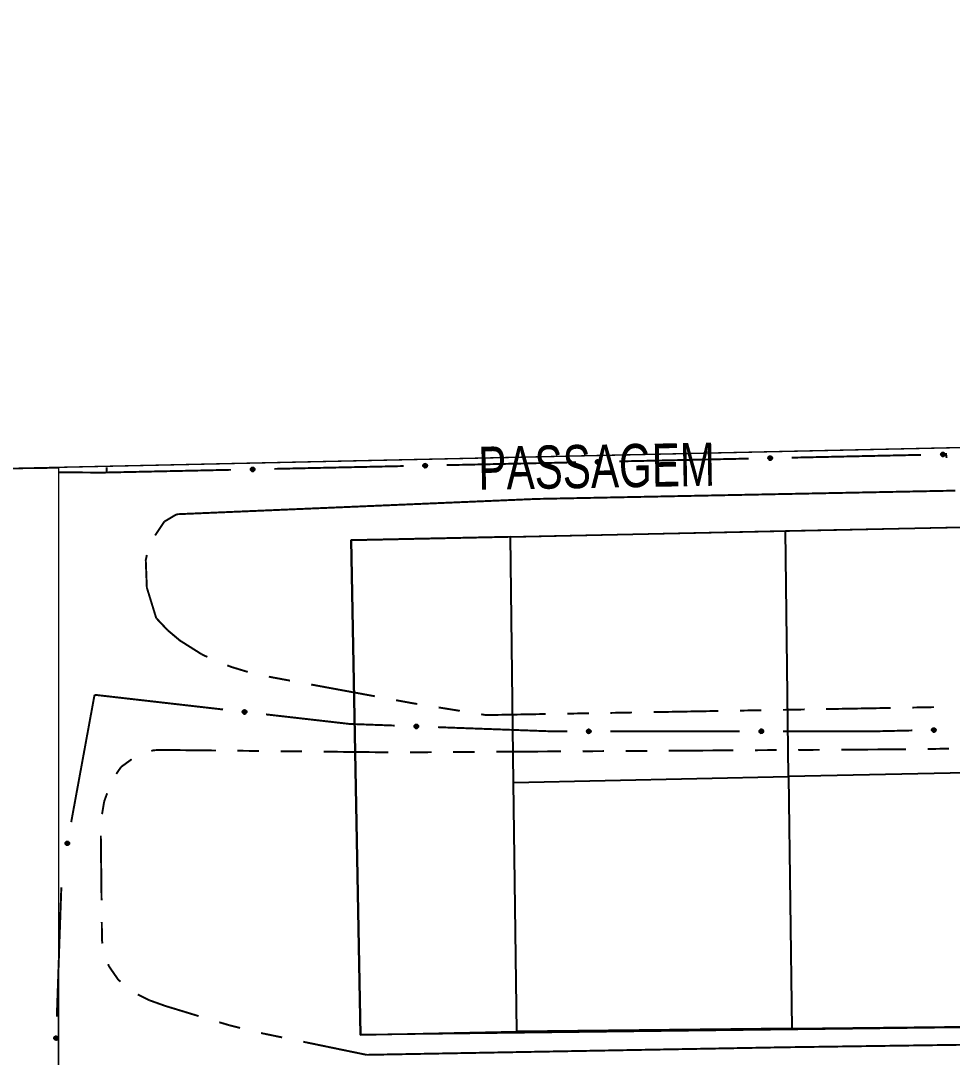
# Model space of a CAD drawing. Extents: x 204256 to 207861, y 4845615 to 4848347.
# Drawn here: x 204369.7 to 204456.1, y 4847498 to 4847594.1 of the extents above; entities that cross this region are included whole.
import ezdxf

# ---------------------------------------------------------------- set-up
doc = ezdxf.new("R2010")
doc.units = 0
doc.header["$LTSCALE"] = 1.5
doc.header["$MEASUREMENT"] = 0
doc.linetypes.add('PHANTOMX2', pattern=[5, 2.5, -0.5, 0.5, -0.5, 0.5, -0.5])
for name, color, linetype in [('CD-MALHA-LOTES', 40, 'CONTINUOUS'), ('LM-LIM-SETOR-FISCAL', 7, 'CONTINUOUS'), ('RU-QUADRAS', 210, 'CONTINUOUS'), ('SV-EIXO-RUA-N-PAV', 6, 'CONTINUOUS'), ('SV-EIXO-RUA-PAV', 20, 'CONTINUOUS'), ('SV-RUA-NAO-PAV-S-GUIA-C-GUIA', 7, 'PHANTOMX2'), ('SV-RUA-PAVIM-S-GUIA-C-GUIA', 7, 'CONTINUOUS'), ('SV-TXT-RUA-PAV-S-GUIA-C-GUIA', 7, 'CONTINUOUS')]:
    doc.layers.add(name, color=color, linetype=linetype)
doc.styles.add('ARIAL', font='ARIAL.TTF')
doc.linetypes.add('Limite', pattern='A,20,-3,[130,ltypeshp.shx,S=6.35,R=0,X=0,Y=0],-3,20', length=46)

msp = doc.modelspace()

# ---------------------------------------------------------------- linework, layer by layer
at = {"layer": 'CD-MALHA-LOTES'}
for points in [[(204440.594, 4847546.762), (204466.087, 4847547.304)], [(204415.101, 4847546.219), (204400.34, 4847545.906), (204401.18, 4847500.038), (204415.682, 4847500.341)], [(204415.101, 4847546.219), (204440.594, 4847546.762)], [(204415.389, 4847523.442), (204415.101, 4847546.219)], [(204440.883, 4847523.985), (204440.594, 4847546.762)], [(204466.378, 4847524.512), (204440.883, 4847523.985)], [(204415.389, 4847523.442), (204440.883, 4847523.985)], [(204415.682, 4847500.341), (204415.389, 4847523.442)], [(204440.883, 4847523.985), (204441.18, 4847500.631)], [(204441.18, 4847500.631), (204415.682, 4847500.341)], [(204441.18, 4847500.631), (204466.678, 4847500.921)]]:
    msp.add_lwpolyline(points, dxfattribs=at)
at = {"layer": 'LM-LIM-SETOR-FISCAL', "linetype": 'Limite', "ltscale": 0.1, "const_width": 0.13, "flags": 128}
msp.add_lwpolyline([(204255.914, 4845774.539), (204446.841, 4845973.996), (204535.1, 4846039.96), (204560.769, 4846069.41), (204570.541, 4846097.536), (204632.4, 4846153.82), (204654.942, 4846153.053), (205078.23, 4846433.21), (204983.838, 4846565.041), (204273.38, 4846554.21), (204347.03, 4846594.12), (204378.324, 4846626.203), (204398.13, 4846660.67), (204526.98, 4846971.03), (204438.64, 4847114.191), (204402.079, 4847237.979), (204373.178, 4847447.789), (204373.2, 4847552.6), (204365.793, 4847552.498), (205446.22, 4847576.17), (205460.298, 4847496.97), (205556.136, 4847515.695), (205660.88, 4847539.89), (205654.63, 4847591.47), (205807.66, 4847598.84), (205876.299, 4847605.113), (205880.92, 4847594.37), (205947.956, 4847607.217), (205959.47, 4847609.16), (205968.56, 4847603.73), (205972.79, 4847599.34), (206017.95, 4847599.66), (206211.07, 4847610.99), (206253.35, 4847609.47), (206274.486, 4847604.212), (206283.85, 4847619.28), (206186.17, 4847750.07), (206524.96, 4848001.52), (206519.68, 4848013.26), (206960.49, 4848346.74), (206966.87, 4848336.83), (206987.16, 4848307.84), (207005.709, 4848281.994), (207017.4, 4848267.11), (206974.73, 4848235.13), (206955.477, 4848219.856), (206950.264, 4848216.069), (206955.577, 4848209.273), (206959.425, 4848202.768), (206982.672, 4848172.124), (206995.352, 4848155.217), (207005.919, 4848142.536), (207020.408, 4848120.816), (207031.948, 4848105.77), (207060.867, 4848065.398), (207066.499, 4848058.007), (207069.106, 4848053.329), (207069.26, 4848049.801), (207069.37, 4848045.04), (207075.041, 4848034.326), (207087.006, 4848019.054), (207090.772, 4848014.033), (207100.061, 4848001.48), (207111.589, 4847986.146), (207126.087, 4847965.901), (207130.374, 4847960.22), (207134.224, 4847955.661), (207145.031, 4847940.156), (207159.127, 4847921.361), (207169.471, 4847906.919), (207186.34, 4847883.83), (207193.03, 4847885.67), (207202.51, 4847892.47), (207242.67, 4847921.29), (207248.23, 4847915.4), (207260.72, 4847896.982), (207285.869, 4847860.831), (207310.76, 4847826.26), (207315.6, 4847819.35), (207328.91, 4847799.72), (207333.8, 4847793.43), (207340.01, 4847785.42), (207350.49, 4847771.92), (207365.1, 4847750.55), (207367.63, 4847745.51), (207368.81, 4847743.14), (207390.62, 4847713.26), (207400.057, 4847698.958), (207410.238, 4847685.383), (207427.79, 4847661.69), (207431.06, 4847656.73), (207440.44, 4847642.51), (207457.67, 4847619.01), (207463.75, 4847610.71), (207498.88, 4847562.81), (207506.17, 4847553.18), (207511.91, 4847545.61), (207531.847, 4847519.467), (207540.143, 4847507.778), (207556.357, 4847486.661), (207571.87, 4847465.34), (207564.832, 4847458.426), (207551.89, 4847445.71), (207534.74, 4847428.33), (207518.94, 4847409.14), (207499.113, 4847384.808), (207498.17, 4847383.65), (207496.47, 4847381.56), (207486.146, 4847368.882), (207482.26, 4847364.11), (207477.47, 4847358.01), (207465.6, 4847339.64), (207465.56, 4847339.567), (207453.37, 4847317.61), (207438.93, 4847286.56), (207430.8, 4847269.09), (207410.93, 4847225.64), (207406.21, 4847217.15), (207396.71, 4847200.13), (207391.02, 4847192.25), (207379.11, 4847175.75), (207360.52, 4847152.72), (207355.52, 4847146.52), (207336.47, 4847121.03), (207323.47, 4847103.64), (207318.061, 4847094.885), (207310.15, 4847082.08), (207305.19, 4847073.377), (207304.65, 4847072.43), (207303.791, 4847070.783), (207287.7, 4847039.93), (207271.61, 4847010.96), (207261.28, 4846991.91), (207237.73, 4846950.07), (207236, 4846947.01), (207246.02, 4846928.73), (207251.02, 4846918.92), (207261.83, 4846899.5), (207265.63, 4846893.3), (207284.85, 4846863.07), (207289.66, 4846855.66), (207307.47, 4846827.84), (207314.88, 4846816.63), (207320.062, 4846808.153), (207332.534, 4846791.249), (207339.109, 4846782.582), (207345.121, 4846773.865), (207348.759, 4846768.805), (207357.757, 4846756.361), (207363.082, 4846749.039), (207366.946, 4846743.726), (207375.37, 4846734.537), (207383.219, 4846728.41), (207384.701, 4846727.73), (207392.172, 4846724.301), (207394.897, 4846723.05), (207402.487, 4846720.73), (207417.514, 4846716.137), (207437.032, 4846709.558), (207455.892, 4846703.637), (207460.623, 4846701.799), (207464.398, 4846700.288), (207467.386, 4846699.093), (207481.112, 4846693.549), (207488.13, 4846690.917), (207492.954, 4846689.163), (207510.17, 4846679.843), (207529.468, 4846668.22), (207543.723, 4846659.447), (207561.487, 4846646.947), (207570.842, 4846639.976), (207577.045, 4846635.292), (207586.86, 4846628.1), (207606.115, 4846612.626), (207623.659, 4846599.687), (207639.449, 4846588.941), (207662.077, 4846572.67), (207671.272, 4846565.582), (207685.283, 4846561.614), (207697.236, 4846558.129), (207709.778, 4846554.652), (207731.228, 4846549.138), (207735.597, 4846547.907), (207745.02, 4846545.254), (207762.807, 4846541.243), (207775.649, 4846538.387), (207787.754, 4846535.539), (207783.774, 4846513.635), (207781.495, 4846502.368), (207779.565, 4846492.814), (207778.497, 4846479.996), (207783.125, 4846476.08), (207788.364, 4846474.339), (207788.711, 4846474.223), (207798.969, 4846471.451), (207842.08, 4846460.361), (207844.367, 4846459.928), (207847.209, 4846459.391), (207851.954, 4846457.871), (207854.603, 4846457.023), (207858.962, 4846455.964), (207860.742, 4846451.335), (207859.674, 4846437.094), (207856.826, 4846420.004), (207854.333, 4846403.626), (207846.528, 4846396.151), (207836.812, 4846356.395), (207833.208, 4846341.979), (207827.159, 4846317.882), (207806.604, 4846238.033), (207795.302, 4846194.291), (207792.57, 4846183.362), (207787.765, 4846165.385), (207754.012, 4846025.298), (207739.356, 4845960.997), (207739.206, 4845960.338), (207737.773, 4845953.312), (207733.276, 4845938.201), (207726.952, 4845910.135), (207722.999, 4845891.359), (207741.209, 4845886.652), (207760.552, 4845879.789), (207773.243, 4845875.332), (207781.185, 4845873.094), (207785.898, 4845871.767), (207797.77, 4845868.355), (207799.238, 4845867.933), (207814.837, 4845863.981), (207831.476, 4845857.742), (207850.715, 4845850.878), (207842.012, 4845830.094), (207833.575, 4845800.72), (207825.137, 4845777.907), (207814.825, 4845746.814), (207813.303, 4845742.297), (207812.545, 4845740.047), (207809.337, 4845729.53), (207804.2, 4845714.627), (207791.7, 4845677.752), (207783.496, 4845679.571), (207766.813, 4845685.021), (207754.425, 4845688.82), (207739.642, 4845691.298), (207722.134, 4845693.941), (207717.097, 4845694.684), (207690.082, 4845700.619), (207680.082, 4845702.891), (207670.029, 4845704.977), (207667.809, 4845700.164), (207660.99, 4845676.982), (207660.536, 4845673.8), (207657.386, 4845659.571), (207656.588, 4845656.528), (207655.946, 4845653.984), (207650.558, 4845639.594), (207647.273, 4845633.023), (207644.168, 4845622.846), (207641.37, 4845615.1), (207618.095, 4845615.397), (207601.335, 4845615.862), (207592.93, 4845615.82), (207543.69, 4845617.43), (207493.78, 4845618.83), (207471.283, 4845620.609), (207442.665, 4845621.382), (207409.051, 4845621.449), (207395.8, 4845621.64), (207345.61, 4845622.76), (207297.342, 4845623.66), (207294.87, 4845656.575), (207289.29, 4845728.514), (207262.542, 4845726.703), (207256.043, 4845726.924), (207223.169, 4845727.38), (207195.162, 4845729.665), (207135.606, 4845730.439), (207094.039, 4845731.926), (207071.522, 4845732.827), (207036.846, 4845734.178), (207004.872, 4845734.178), (206995.29, 4845734.453), (206955.409, 4845735.224), (205304.217, 4845806.54), (205065.886, 4845798.293), (204762.237, 4845774.021), (204255.914, 4845774.539)], close=True, dxfattribs=at)
at = {"layer": 'RU-QUADRAS', "color": 6, "linetype": 'Continuous'}
msp.add_lwpolyline([(204400.34, 4847545.91), (204542.57, 4847548.93), (204543.17, 4847501.79), (204401.18, 4847500.04)], close=True, dxfattribs=at)
at = {"layer": 'SV-EIXO-RUA-N-PAV', "const_width": 0.18}
for points in [[(204455.48, 4847553.99), (204455.54, 4847553.52)], [(204373.23, 4847552.2), (204376.23, 4847552.177)], [(204376.23, 4847552.177), (204377.2, 4847552.17)], [(204376.53, 4847531.57), (204374.364, 4847519.767)], [(204376.53, 4847531.57), (204388.452, 4847530.208)], [(204392.427, 4847529.754), (204399.381, 4847528.959)], [(204399.381, 4847528.959), (204400.16, 4847528.87)], [(204400.16, 4847528.87), (204404.373, 4847528.716)], [(204408.371, 4847528.569), (204418.364, 4847528.203)], [(204418.364, 4847528.203), (204418.73, 4847528.19)], [(204418.73, 4847528.19), (204420.364, 4847528.19)], [(204424.364, 4847528.19), (204436.364, 4847528.191)], [(204440.364, 4847528.192), (204448.364, 4847528.192)], [(204448.364, 4847528.192), (204449.12, 4847528.19)], [(204449.12, 4847528.19), (204452.363, 4847528.265)], [(204373.45, 4847513.73), (204373.031, 4847501.737)]]:
    msp.add_lwpolyline(points, dxfattribs=at)
at = {"layer": 'SV-EIXO-RUA-N-PAV'}
for points in [[(204390.309, 4847530.106), (204390.347, 4847530.137), (204390.386, 4847530.156), (204390.423, 4847530.163), (204390.457, 4847530.16), (204390.492, 4847530.153), (204390.525, 4847530.138), (204390.558, 4847530.114), (204390.59, 4847530.076), (204390.606, 4847530.035), (204390.615, 4847529.999), (204390.614, 4847529.963), (204390.607, 4847529.93), (204390.59, 4847529.896), (204390.565, 4847529.862), (204390.526, 4847529.832), (204390.488, 4847529.813), (204390.452, 4847529.808), (204390.416, 4847529.809), (204390.381, 4847529.817), (204390.349, 4847529.831), (204390.315, 4847529.856), (204390.285, 4847529.895), (204390.266, 4847529.933), (204390.261, 4847529.969), (204390.263, 4847530.004), (204390.269, 4847530.039), (204390.282, 4847530.073), (204390.309, 4847530.106)], [(204406.233, 4847528.758), (204406.268, 4847528.792), (204406.305, 4847528.813), (204406.342, 4847528.823), (204406.376, 4847528.822), (204406.411, 4847528.818), (204406.445, 4847528.806), (204406.48, 4847528.785), (204406.515, 4847528.749), (204406.534, 4847528.71), (204406.545, 4847528.675), (204406.547, 4847528.639), (204406.543, 4847528.605), (204406.529, 4847528.57), (204406.507, 4847528.534), (204406.47, 4847528.501), (204406.434, 4847528.479), (204406.398, 4847528.471), (204406.362, 4847528.47), (204406.327, 4847528.475), (204406.293, 4847528.486), (204406.257, 4847528.509), (204406.225, 4847528.545), (204406.203, 4847528.582), (204406.195, 4847528.617), (204406.194, 4847528.652), (204406.198, 4847528.687), (204406.208, 4847528.723), (204406.233, 4847528.758)], [(204422.22, 4847528.3), (204422.254, 4847528.335), (204422.291, 4847528.359), (204422.327, 4847528.369), (204422.361, 4847528.37), (204422.396, 4847528.367), (204422.431, 4847528.357), (204422.467, 4847528.336), (204422.502, 4847528.302), (204422.523, 4847528.263), (204422.536, 4847528.229), (204422.539, 4847528.193), (204422.536, 4847528.159), (204422.523, 4847528.123), (204422.502, 4847528.087), (204422.467, 4847528.052), (204422.431, 4847528.03), (204422.396, 4847528.02), (204422.36, 4847528.017), (204422.325, 4847528.021), (204422.29, 4847528.031), (204422.254, 4847528.053), (204422.22, 4847528.088), (204422.197, 4847528.123), (204422.187, 4847528.158), (204422.185, 4847528.194), (204422.188, 4847528.229), (204422.197, 4847528.264), (204422.22, 4847528.3)], [(204438.22, 4847528.302), (204438.254, 4847528.337), (204438.291, 4847528.36), (204438.327, 4847528.37), (204438.361, 4847528.372), (204438.396, 4847528.369), (204438.431, 4847528.358), (204438.467, 4847528.338), (204438.502, 4847528.304), (204438.523, 4847528.265), (204438.536, 4847528.23), (204438.539, 4847528.194), (204438.536, 4847528.16), (204438.523, 4847528.124), (204438.502, 4847528.088), (204438.467, 4847528.053), (204438.431, 4847528.031), (204438.396, 4847528.022), (204438.36, 4847528.019), (204438.325, 4847528.022), (204438.29, 4847528.033), (204438.254, 4847528.054), (204438.22, 4847528.089), (204438.197, 4847528.125), (204438.187, 4847528.159), (204438.185, 4847528.195), (204438.188, 4847528.23), (204438.197, 4847528.266), (204438.22, 4847528.302)], [(204454.216, 4847528.418), (204454.249, 4847528.454), (204454.285, 4847528.478), (204454.321, 4847528.489), (204454.355, 4847528.491), (204454.391, 4847528.489), (204454.426, 4847528.479), (204454.462, 4847528.46), (204454.498, 4847528.426), (204454.52, 4847528.388), (204454.533, 4847528.354), (204454.537, 4847528.318), (204454.535, 4847528.284), (204454.523, 4847528.248), (204454.503, 4847528.211), (204454.469, 4847528.176), (204454.434, 4847528.152), (204454.399, 4847528.142), (204454.363, 4847528.138), (204454.327, 4847528.141), (204454.293, 4847528.151), (204454.256, 4847528.171), (204454.221, 4847528.205), (204454.197, 4847528.24), (204454.187, 4847528.275), (204454.184, 4847528.31), (204454.186, 4847528.346), (204454.194, 4847528.381), (204454.216, 4847528.418)], [(204374.138, 4847517.921), (204374.166, 4847517.881), (204374.182, 4847517.841), (204374.186, 4847517.804), (204374.181, 4847517.77), (204374.172, 4847517.736), (204374.155, 4847517.704), (204374.128, 4847517.672), (204374.089, 4847517.643), (204374.047, 4847517.63), (204374.01, 4847517.624), (204373.975, 4847517.627), (204373.942, 4847517.637), (204373.909, 4847517.655), (204373.877, 4847517.682), (204373.849, 4847517.723), (204373.833, 4847517.763), (204373.83, 4847517.799), (204373.834, 4847517.834), (204373.844, 4847517.869), (204373.861, 4847517.901), (204373.888, 4847517.933), (204373.929, 4847517.96), (204373.968, 4847517.976), (204374.004, 4847517.979), (204374.039, 4847517.975), (204374.073, 4847517.966), (204374.106, 4847517.95), (204374.138, 4847517.921)], [(204373.076, 4847499.878), (204373.11, 4847499.843), (204373.132, 4847499.806), (204373.141, 4847499.769), (204373.141, 4847499.735), (204373.137, 4847499.7), (204373.125, 4847499.666), (204373.103, 4847499.631), (204373.068, 4847499.596), (204373.028, 4847499.576), (204372.993, 4847499.565), (204372.958, 4847499.563), (204372.924, 4847499.568), (204372.888, 4847499.582), (204372.853, 4847499.604), (204372.819, 4847499.64), (204372.798, 4847499.677), (204372.79, 4847499.712), (204372.788, 4847499.748), (204372.793, 4847499.784), (204372.805, 4847499.817), (204372.827, 4847499.853), (204372.863, 4847499.886), (204372.9, 4847499.907), (204372.935, 4847499.916), (204372.97, 4847499.917), (204373.006, 4847499.913), (204373.041, 4847499.903), (204373.076, 4847499.878)]]:
    msp.add_lwpolyline(points, close=True, dxfattribs=at)
for points in [[(204390.261, 4847529.969), (204390.614, 4847529.963)], [(204390.263, 4847530.004), (204390.615, 4847529.999)], [(204390.264, 4847529.986), (204390.612, 4847529.979)], [(204390.266, 4847529.933), (204390.607, 4847529.93)], [(204390.267, 4847529.95), (204390.607, 4847529.947)], [(204390.269, 4847530.039), (204390.606, 4847530.035)], [(204390.27, 4847530.022), (204390.606, 4847530.02)], [(204390.278, 4847529.913), (204390.594, 4847529.912)], [(204390.28, 4847530.055), (204390.594, 4847530.057)], [(204390.282, 4847530.073), (204390.59, 4847530.076)], [(204390.285, 4847529.895), (204390.59, 4847529.896)], [(204390.296, 4847530.088), (204390.57, 4847530.094)], [(204390.304, 4847529.877), (204390.575, 4847529.879)], [(204390.309, 4847530.106), (204390.558, 4847530.114)], [(204390.315, 4847529.856), (204390.565, 4847529.862)], [(204390.331, 4847530.122), (204390.534, 4847530.127)], [(204390.337, 4847529.846), (204390.538, 4847529.847)], [(204390.347, 4847530.137), (204390.525, 4847530.138)], [(204390.349, 4847529.831), (204390.526, 4847529.832)], [(204390.369, 4847530.148), (204390.499, 4847530.146)], [(204390.369, 4847529.824), (204390.501, 4847529.823)], [(204390.381, 4847529.817), (204390.488, 4847529.813)], [(204390.386, 4847530.156), (204390.492, 4847530.153)], [(204406.253, 4847528.775), (204406.455, 4847528.795)], [(204406.268, 4847528.792), (204406.445, 4847528.806)], [(204406.289, 4847528.804), (204406.419, 4847528.812)], [(204406.305, 4847528.813), (204406.411, 4847528.818)], [(204406.194, 4847528.652), (204406.545, 4847528.675)], [(204406.195, 4847528.617), (204406.547, 4847528.639)], [(204406.197, 4847528.634), (204406.544, 4847528.654)], [(204406.198, 4847528.687), (204406.534, 4847528.71)], [(204406.2, 4847528.671), (204406.535, 4847528.694)], [(204406.202, 4847528.598), (204406.542, 4847528.621)], [(204406.203, 4847528.582), (204406.543, 4847528.605)], [(204406.208, 4847528.723), (204406.515, 4847528.749)], [(204406.208, 4847528.705), (204406.52, 4847528.73)], [(204406.216, 4847528.562), (204406.531, 4847528.586)], [(204406.221, 4847528.738), (204406.494, 4847528.765)], [(204406.225, 4847528.545), (204406.529, 4847528.57)], [(204406.233, 4847528.758), (204406.48, 4847528.785)], [(204406.245, 4847528.529), (204406.515, 4847528.551)], [(204406.257, 4847528.509), (204406.507, 4847528.534)], [(204406.281, 4847528.5), (204406.481, 4847528.517)], [(204406.293, 4847528.486), (204406.47, 4847528.501)], [(204406.314, 4847528.481), (204406.446, 4847528.49)], [(204406.327, 4847528.475), (204406.434, 4847528.479)], [(204422.185, 4847528.194), (204422.536, 4847528.229)], [(204422.187, 4847528.158), (204422.539, 4847528.193)], [(204422.188, 4847528.229), (204422.523, 4847528.263)], [(204422.189, 4847528.175), (204422.536, 4847528.208)], [(204422.19, 4847528.212), (204422.525, 4847528.248)], [(204422.196, 4847528.14), (204422.534, 4847528.175)], [(204422.197, 4847528.264), (204422.502, 4847528.302)], [(204422.197, 4847528.246), (204422.508, 4847528.283)], [(204422.197, 4847528.123), (204422.536, 4847528.159)], [(204422.209, 4847528.281), (204422.481, 4847528.317)], [(204422.211, 4847528.104), (204422.525, 4847528.14)], [(204422.22, 4847528.3), (204422.467, 4847528.336)], [(204422.22, 4847528.088), (204422.523, 4847528.123)], [(204422.239, 4847528.319), (204422.441, 4847528.346)], [(204422.241, 4847528.072), (204422.51, 4847528.105)], [(204422.254, 4847528.335), (204422.431, 4847528.357)], [(204422.254, 4847528.053), (204422.502, 4847528.087)], [(204422.275, 4847528.349), (204422.405, 4847528.361)], [(204422.278, 4847528.044), (204422.477, 4847528.069)], [(204422.29, 4847528.031), (204422.467, 4847528.052)], [(204422.291, 4847528.359), (204422.396, 4847528.367)], [(204422.312, 4847528.027), (204422.443, 4847528.04)], [(204422.325, 4847528.021), (204422.431, 4847528.03)], [(204438.185, 4847528.195), (204438.536, 4847528.23)], [(204438.187, 4847528.159), (204438.539, 4847528.194)], [(204438.188, 4847528.23), (204438.523, 4847528.265)], [(204438.189, 4847528.177), (204438.536, 4847528.21)], [(204438.19, 4847528.214), (204438.525, 4847528.249)], [(204438.196, 4847528.141), (204438.534, 4847528.177)], [(204438.197, 4847528.266), (204438.502, 4847528.304)], [(204438.197, 4847528.248), (204438.508, 4847528.285)], [(204438.197, 4847528.125), (204438.536, 4847528.16)], [(204438.209, 4847528.282), (204438.481, 4847528.319)], [(204438.211, 4847528.106), (204438.525, 4847528.141)], [(204438.22, 4847528.302), (204438.467, 4847528.338)], [(204438.22, 4847528.089), (204438.523, 4847528.124)], [(204438.239, 4847528.32), (204438.441, 4847528.347)], [(204438.241, 4847528.073), (204438.51, 4847528.106)], [(204438.254, 4847528.337), (204438.431, 4847528.358)], [(204438.254, 4847528.054), (204438.502, 4847528.088)], [(204438.275, 4847528.35), (204438.405, 4847528.362)], [(204438.278, 4847528.046), (204438.477, 4847528.07)], [(204438.29, 4847528.033), (204438.467, 4847528.053)], [(204438.291, 4847528.36), (204438.396, 4847528.369)], [(204438.312, 4847528.028), (204438.443, 4847528.042)], [(204438.325, 4847528.022), (204438.431, 4847528.031)], [(204454.184, 4847528.31), (204454.533, 4847528.354)], [(204454.186, 4847528.346), (204454.52, 4847528.388)], [(204454.187, 4847528.275), (204454.537, 4847528.318)], [(204454.188, 4847528.329), (204454.522, 4847528.373)], [(204454.188, 4847528.292), (204454.534, 4847528.333)], [(204454.194, 4847528.381), (204454.498, 4847528.426)], [(204454.195, 4847528.364), (204454.505, 4847528.408)], [(204454.196, 4847528.257), (204454.533, 4847528.3)], [(204454.197, 4847528.24), (204454.535, 4847528.284)], [(204454.206, 4847528.398), (204454.477, 4847528.441)], [(204454.211, 4847528.222), (204454.524, 4847528.265)], [(204454.216, 4847528.418), (204454.462, 4847528.46)], [(204454.221, 4847528.205), (204454.523, 4847528.248)], [(204454.235, 4847528.437), (204454.436, 4847528.469)], [(204454.242, 4847528.19), (204454.51, 4847528.229)], [(204454.249, 4847528.454), (204454.426, 4847528.479)], [(204454.256, 4847528.171), (204454.503, 4847528.211)], [(204454.27, 4847528.468), (204454.399, 4847528.483)], [(204454.28, 4847528.164), (204454.478, 4847528.193)], [(204454.285, 4847528.478), (204454.391, 4847528.489)], [(204454.293, 4847528.151), (204454.469, 4847528.176)], [(204454.314, 4847528.147), (204454.445, 4847528.163)], [(204454.327, 4847528.141), (204454.434, 4847528.152)], [(204373.844, 4847517.869), (204373.833, 4847517.763)], [(204373.852, 4847517.881), (204373.842, 4847517.749)], [(204373.861, 4847517.901), (204373.849, 4847517.723)], [(204373.876, 4847517.911), (204373.864, 4847517.711)], [(204373.888, 4847517.933), (204373.877, 4847517.682)], [(204373.909, 4847517.942), (204373.893, 4847517.672)], [(204373.929, 4847517.96), (204373.909, 4847517.655)], [(204373.947, 4847517.966), (204373.925, 4847517.651)], [(204373.968, 4847517.976), (204373.942, 4847517.637)], [(204373.984, 4847517.974), (204373.958, 4847517.635)], [(204374.004, 4847517.979), (204373.975, 4847517.627)], [(204374.02, 4847517.974), (204373.99, 4847517.628)], [(204374.039, 4847517.975), (204374.01, 4847517.624)], [(204374.056, 4847517.966), (204374.031, 4847517.631)], [(204374.073, 4847517.966), (204374.047, 4847517.63)], [(204374.089, 4847517.954), (204374.069, 4847517.641)], [(204374.106, 4847517.95), (204374.089, 4847517.643)], [(204374.12, 4847517.935), (204374.107, 4847517.662)], [(204374.138, 4847517.921), (204374.128, 4847517.672)], [(204374.152, 4847517.899), (204374.143, 4847517.695)], [(204374.166, 4847517.881), (204374.155, 4847517.704)], [(204374.175, 4847517.859), (204374.164, 4847517.729)], [(204374.182, 4847517.841), (204374.172, 4847517.736)], [(204372.793, 4847499.784), (204372.798, 4847499.677)], [(204372.799, 4847499.796), (204372.808, 4847499.665)], [(204372.805, 4847499.817), (204372.819, 4847499.64)], [(204372.818, 4847499.83), (204372.836, 4847499.63)], [(204372.827, 4847499.853), (204372.853, 4847499.604)], [(204372.847, 4847499.866), (204372.87, 4847499.596)], [(204372.863, 4847499.886), (204372.888, 4847499.582)], [(204372.881, 4847499.894), (204372.905, 4847499.58)], [(204372.9, 4847499.907), (204372.924, 4847499.568)], [(204372.917, 4847499.908), (204372.94, 4847499.569)], [(204372.935, 4847499.916), (204372.958, 4847499.563)], [(204372.952, 4847499.914), (204372.973, 4847499.566)], [(204372.97, 4847499.917), (204372.993, 4847499.565)], [(204372.989, 4847499.911), (204373.013, 4847499.576)], [(204373.006, 4847499.913), (204373.028, 4847499.576)], [(204373.023, 4847499.903), (204373.049, 4847499.591)], [(204373.041, 4847499.903), (204373.068, 4847499.596)], [(204373.057, 4847499.89), (204373.084, 4847499.617)], [(204373.076, 4847499.878), (204373.103, 4847499.631)], [(204373.094, 4847499.858), (204373.114, 4847499.656)], [(204373.11, 4847499.843), (204373.125, 4847499.666)], [(204373.122, 4847499.822), (204373.13, 4847499.692)], [(204373.132, 4847499.806), (204373.137, 4847499.7)]]:
    msp.add_lwpolyline(points, dxfattribs=at)
at = {"layer": 'SV-EIXO-RUA-PAV', "const_width": 0.18}
for points in [[(204441.185, 4847553.556), (204453.182, 4847553.816)], [(204393.196, 4847552.517), (204405.193, 4847552.777)], [(204409.192, 4847552.863), (204421.19, 4847553.123)], [(204425.189, 4847553.21), (204437.186, 4847553.47)], [(204377.2, 4847552.17), (204389.197, 4847552.43)], [(204377.65, 4847552.65), (204377.65, 4847552.18)]]:
    msp.add_lwpolyline(points, dxfattribs=at)
at = {"layer": 'SV-EIXO-RUA-PAV'}
for points in [[(204455.055, 4847553.969), (204455.089, 4847554.004), (204455.125, 4847554.028), (204455.161, 4847554.038), (204455.195, 4847554.04), (204455.23, 4847554.037), (204455.265, 4847554.027), (204455.301, 4847554.007), (204455.337, 4847553.973), (204455.359, 4847553.935), (204455.372, 4847553.9), (204455.375, 4847553.865), (204455.372, 4847553.83), (204455.36, 4847553.795), (204455.339, 4847553.758), (204455.305, 4847553.723), (204455.269, 4847553.7), (204455.234, 4847553.69), (204455.198, 4847553.687), (204455.162, 4847553.69), (204455.128, 4847553.7), (204455.092, 4847553.721), (204455.057, 4847553.756), (204455.034, 4847553.791), (204455.024, 4847553.826), (204455.022, 4847553.861), (204455.024, 4847553.897), (204455.033, 4847553.932), (204455.055, 4847553.969)], [(204407.047, 4847552.927), (204407.08, 4847552.963), (204407.116, 4847552.987), (204407.152, 4847552.998), (204407.186, 4847553), (204407.221, 4847552.998), (204407.256, 4847552.988), (204407.293, 4847552.968), (204407.329, 4847552.935), (204407.351, 4847552.896), (204407.364, 4847552.862), (204407.368, 4847552.826), (204407.365, 4847552.792), (204407.354, 4847552.756), (204407.334, 4847552.719), (204407.299, 4847552.684), (204407.264, 4847552.661), (204407.229, 4847552.651), (204407.193, 4847552.647), (204407.157, 4847552.649), (204407.123, 4847552.659), (204407.086, 4847552.68), (204407.051, 4847552.714), (204407.028, 4847552.749), (204407.017, 4847552.784), (204407.014, 4847552.819), (204407.016, 4847552.855), (204407.025, 4847552.89), (204407.047, 4847552.927)], [(204423.043, 4847553.273), (204423.076, 4847553.309), (204423.112, 4847553.333), (204423.148, 4847553.344), (204423.182, 4847553.346), (204423.218, 4847553.344), (204423.253, 4847553.334), (204423.289, 4847553.315), (204423.325, 4847553.281), (204423.347, 4847553.243), (204423.36, 4847553.208), (204423.364, 4847553.173), (204423.362, 4847553.139), (204423.35, 4847553.103), (204423.33, 4847553.066), (204423.296, 4847553.03), (204423.26, 4847553.007), (204423.225, 4847552.997), (204423.189, 4847552.993), (204423.154, 4847552.996), (204423.119, 4847553.006), (204423.082, 4847553.027), (204423.048, 4847553.061), (204423.024, 4847553.096), (204423.014, 4847553.131), (204423.011, 4847553.166), (204423.012, 4847553.201), (204423.021, 4847553.237), (204423.043, 4847553.273)], [(204439.039, 4847553.62), (204439.073, 4847553.656), (204439.109, 4847553.68), (204439.144, 4847553.691), (204439.179, 4847553.693), (204439.214, 4847553.691), (204439.249, 4847553.681), (204439.285, 4847553.661), (204439.321, 4847553.628), (204439.344, 4847553.59), (204439.357, 4847553.555), (204439.36, 4847553.52), (204439.358, 4847553.485), (204439.346, 4847553.449), (204439.326, 4847553.413), (204439.292, 4847553.377), (204439.256, 4847553.354), (204439.221, 4847553.344), (204439.186, 4847553.34), (204439.15, 4847553.343), (204439.116, 4847553.353), (204439.079, 4847553.373), (204439.044, 4847553.407), (204439.02, 4847553.442), (204439.01, 4847553.477), (204439.007, 4847553.512), (204439.009, 4847553.548), (204439.017, 4847553.583), (204439.039, 4847553.62)], [(204391.051, 4847552.58), (204391.084, 4847552.616), (204391.12, 4847552.64), (204391.156, 4847552.651), (204391.19, 4847552.653), (204391.225, 4847552.651), (204391.26, 4847552.641), (204391.297, 4847552.621), (204391.333, 4847552.588), (204391.355, 4847552.55), (204391.368, 4847552.515), (204391.372, 4847552.48), (204391.369, 4847552.446), (204391.358, 4847552.41), (204391.337, 4847552.373), (204391.303, 4847552.337), (204391.268, 4847552.314), (204391.233, 4847552.304), (204391.197, 4847552.3), (204391.161, 4847552.303), (204391.127, 4847552.313), (204391.09, 4847552.333), (204391.055, 4847552.368), (204391.032, 4847552.403), (204391.021, 4847552.437), (204391.018, 4847552.473), (204391.02, 4847552.508), (204391.028, 4847552.544), (204391.051, 4847552.58)]]:
    msp.add_lwpolyline(points, close=True, dxfattribs=at)
for points in [[(204455.022, 4847553.861), (204455.372, 4847553.9)], [(204455.024, 4847553.897), (204455.359, 4847553.935)], [(204455.024, 4847553.826), (204455.375, 4847553.865)], [(204455.025, 4847553.843), (204455.372, 4847553.88)], [(204455.026, 4847553.88), (204455.36, 4847553.919)], [(204455.033, 4847553.932), (204455.337, 4847553.973)], [(204455.033, 4847553.914), (204455.343, 4847553.954)], [(204455.033, 4847553.808), (204455.371, 4847553.847)], [(204455.034, 4847553.791), (204455.372, 4847553.83)], [(204455.045, 4847553.949), (204455.316, 4847553.988)], [(204455.048, 4847553.773), (204455.361, 4847553.811)], [(204455.055, 4847553.969), (204455.301, 4847554.007)], [(204455.057, 4847553.756), (204455.36, 4847553.795)], [(204455.074, 4847553.987), (204455.276, 4847554.017)], [(204455.089, 4847554.004), (204455.265, 4847554.027)], [(204455.109, 4847554.017), (204455.239, 4847554.031)], [(204455.125, 4847554.028), (204455.23, 4847554.037)], [(204407.014, 4847552.819), (204407.364, 4847552.862)], [(204407.016, 4847552.855), (204407.351, 4847552.896)], [(204407.017, 4847552.784), (204407.368, 4847552.826)], [(204407.019, 4847552.838), (204407.353, 4847552.881)], [(204407.019, 4847552.801), (204407.364, 4847552.841)], [(204407.025, 4847552.89), (204407.329, 4847552.935)], [(204407.025, 4847552.872), (204407.335, 4847552.916)], [(204407.037, 4847552.907), (204407.307, 4847552.949)], [(204407.047, 4847552.927), (204407.293, 4847552.968)], [(204407.066, 4847552.946), (204407.267, 4847552.977)], [(204407.08, 4847552.963), (204407.256, 4847552.988)], [(204407.101, 4847552.976), (204407.23, 4847552.991)], [(204407.116, 4847552.987), (204407.221, 4847552.998)], [(204423.011, 4847553.166), (204423.36, 4847553.208)], [(204423.012, 4847553.201), (204423.347, 4847553.243)], [(204423.014, 4847553.131), (204423.364, 4847553.173)], [(204423.015, 4847553.185), (204423.349, 4847553.227)], [(204423.015, 4847553.148), (204423.361, 4847553.188)], [(204423.021, 4847553.237), (204423.325, 4847553.281)], [(204423.021, 4847553.219), (204423.332, 4847553.262)], [(204423.022, 4847553.112), (204423.36, 4847553.155)], [(204423.024, 4847553.096), (204423.362, 4847553.139)], [(204423.033, 4847553.253), (204423.304, 4847553.296)], [(204423.038, 4847553.077), (204423.351, 4847553.12)], [(204423.043, 4847553.273), (204423.289, 4847553.315)], [(204423.048, 4847553.061), (204423.35, 4847553.103)], [(204423.062, 4847553.292), (204423.263, 4847553.324)], [(204423.069, 4847553.045), (204423.337, 4847553.084)], [(204423.076, 4847553.309), (204423.253, 4847553.334)], [(204423.082, 4847553.027), (204423.33, 4847553.066)], [(204423.097, 4847553.323), (204423.226, 4847553.338)], [(204423.106, 4847553.019), (204423.305, 4847553.048)], [(204423.112, 4847553.333), (204423.218, 4847553.344)], [(204423.119, 4847553.006), (204423.296, 4847553.03)], [(204423.141, 4847553.002), (204423.271, 4847553.018)], [(204423.154, 4847552.996), (204423.26, 4847553.007)], [(204439.007, 4847553.512), (204439.357, 4847553.555)], [(204439.009, 4847553.548), (204439.344, 4847553.59)], [(204439.01, 4847553.477), (204439.36, 4847553.52)], [(204439.011, 4847553.494), (204439.357, 4847553.535)], [(204439.012, 4847553.531), (204439.345, 4847553.574)], [(204439.017, 4847553.583), (204439.321, 4847553.628)], [(204439.018, 4847553.566), (204439.328, 4847553.609)], [(204439.019, 4847553.459), (204439.356, 4847553.502)], [(204439.02, 4847553.442), (204439.358, 4847553.485)], [(204439.029, 4847553.6), (204439.3, 4847553.643)], [(204439.034, 4847553.424), (204439.347, 4847553.466)], [(204439.039, 4847553.62), (204439.285, 4847553.661)], [(204439.044, 4847553.407), (204439.346, 4847553.449)], [(204439.058, 4847553.639), (204439.26, 4847553.67)], [(204439.065, 4847553.392), (204439.333, 4847553.43)], [(204439.073, 4847553.656), (204439.249, 4847553.681)], [(204439.079, 4847553.373), (204439.326, 4847553.413)], [(204439.093, 4847553.67), (204439.223, 4847553.685)], [(204439.103, 4847553.365), (204439.301, 4847553.394)], [(204439.109, 4847553.68), (204439.214, 4847553.691)], [(204439.116, 4847553.353), (204439.292, 4847553.377)], [(204439.137, 4847553.348), (204439.268, 4847553.365)], [(204439.15, 4847553.343), (204439.256, 4847553.354)], [(204455.078, 4847553.74), (204455.347, 4847553.776)], [(204455.092, 4847553.721), (204455.339, 4847553.758)], [(204455.115, 4847553.713), (204455.314, 4847553.74)], [(204455.128, 4847553.7), (204455.305, 4847553.723)], [(204455.15, 4847553.696), (204455.281, 4847553.711)], [(204455.162, 4847553.69), (204455.269, 4847553.7)], [(204391.018, 4847552.473), (204391.368, 4847552.515)], [(204391.02, 4847552.508), (204391.355, 4847552.55)], [(204391.021, 4847552.437), (204391.372, 4847552.48)], [(204391.022, 4847552.455), (204391.368, 4847552.495)], [(204391.023, 4847552.491), (204391.356, 4847552.534)], [(204391.028, 4847552.544), (204391.333, 4847552.588)], [(204391.029, 4847552.526), (204391.339, 4847552.569)], [(204391.03, 4847552.419), (204391.367, 4847552.462)], [(204391.032, 4847552.403), (204391.369, 4847552.446)], [(204391.04, 4847552.56), (204391.311, 4847552.603)], [(204391.046, 4847552.384), (204391.359, 4847552.426)], [(204391.051, 4847552.58), (204391.297, 4847552.621)], [(204391.055, 4847552.368), (204391.358, 4847552.41)], [(204391.07, 4847552.599), (204391.271, 4847552.631)], [(204391.076, 4847552.352), (204391.344, 4847552.391)], [(204391.084, 4847552.616), (204391.26, 4847552.641)], [(204391.09, 4847552.333), (204391.337, 4847552.373)], [(204391.104, 4847552.63), (204391.234, 4847552.645)], [(204391.114, 4847552.326), (204391.312, 4847552.354)], [(204391.12, 4847552.64), (204391.225, 4847552.651)], [(204391.127, 4847552.313), (204391.303, 4847552.337)], [(204391.148, 4847552.309), (204391.279, 4847552.325)], [(204391.161, 4847552.303), (204391.268, 4847552.314)], [(204407.026, 4847552.766), (204407.364, 4847552.809)], [(204407.028, 4847552.749), (204407.365, 4847552.792)], [(204407.042, 4847552.731), (204407.355, 4847552.773)], [(204407.051, 4847552.714), (204407.354, 4847552.756)], [(204407.073, 4847552.699), (204407.341, 4847552.737)], [(204407.086, 4847552.68), (204407.334, 4847552.719)], [(204407.11, 4847552.672), (204407.309, 4847552.701)], [(204407.123, 4847552.659), (204407.299, 4847552.684)], [(204407.145, 4847552.655), (204407.275, 4847552.672)], [(204407.157, 4847552.649), (204407.264, 4847552.661)]]:
    msp.add_lwpolyline(points, dxfattribs=at)
at = {"layer": 'SV-RUA-NAO-PAV-S-GUIA-C-GUIA', "const_width": 0.18}
for points in [[(204382.25, 4847538.68), (204382.936, 4847537.952)], [(204382.936, 4847537.952), (204383.299, 4847537.566)], [(204383.299, 4847537.566), (204384.424, 4847536.62)], [(204384.424, 4847536.62), (204384.452, 4847536.597)], [(204384.452, 4847536.597), (204386.113, 4847535.549)], [(204386.113, 4847535.549), (204386.46, 4847535.33)], [(204386.46, 4847535.33), (204386.992, 4847535.077)], [(204388.833, 4847534.299), (204389.222, 4847534.151)], [(204389.222, 4847534.151), (204389.781, 4847533.981)], [(204389.781, 4847533.981), (204390.666, 4847533.712)], [(204390.666, 4847533.712), (204390.739, 4847533.694)], [(204392.688, 4847533.25), (204392.94, 4847533.2)], [(204392.94, 4847533.2), (204394.654, 4847532.884)], [(204396.621, 4847532.521), (204402.522, 4847531.434)], [(204404.489, 4847531.071), (204405.472, 4847530.89)], [(204405.472, 4847530.89), (204405.96, 4847530.8)], [(204405.96, 4847530.8), (204406.457, 4847530.72)], [(204408.432, 4847530.401), (204410.406, 4847530.082)], [(204412.381, 4847529.763), (204412.83, 4847529.69)], [(204412.83, 4847529.69), (204418.374, 4847529.788)], [(204420.374, 4847529.823), (204422.373, 4847529.858)], [(204424.373, 4847529.893), (204426.373, 4847529.929)], [(204428.372, 4847529.964), (204434.371, 4847530.07)], [(204436.371, 4847530.105), (204438.371, 4847530.14)], [(204440.371, 4847530.175), (204442.37, 4847530.211)], [(204444.37, 4847530.246), (204450.369, 4847530.352)], [(204452.369, 4847530.388), (204454.368, 4847530.426)], [(204381.79, 4847526.366), (204381.995, 4847526.427)], [(204381.995, 4847526.427), (204382.57, 4847526.46)], [(204382.57, 4847526.46), (204387.78, 4847526.405)], [(204389.78, 4847526.384), (204391.78, 4847526.363)], [(204393.78, 4847526.342), (204395.78, 4847526.32)], [(204397.78, 4847526.299), (204403.779, 4847526.236)], [(204405.779, 4847526.239), (204407.779, 4847526.251)], [(204409.779, 4847526.263), (204411.779, 4847526.275)], [(204413.779, 4847526.287), (204419.779, 4847526.324)], [(204421.779, 4847526.336), (204423.779, 4847526.348)], [(204425.779, 4847526.36), (204427.779, 4847526.372)], [(204429.779, 4847526.384), (204435.779, 4847526.421)], [(204437.779, 4847526.433), (204439.779, 4847526.445)], [(204441.778, 4847526.457), (204443.778, 4847526.469)], [(204445.778, 4847526.481), (204451.778, 4847526.518)], [(204453.778, 4847526.546), (204455.778, 4847526.577)], [(204378.544, 4847524.235), (204378.992, 4847524.882)], [(204378.992, 4847524.882), (204379.973, 4847525.595)], [(204377.425, 4847521.694), (204377.696, 4847522.44)], [(204377.225, 4847520.505), (204377.391, 4847521.491)], [(204377.391, 4847521.491), (204377.425, 4847521.694)], [(204377.179, 4847512.511), (204377.112, 4847518.51)], [(204377.22, 4847508.84), (204377.201, 4847510.511)], [(204377.258, 4847508.513), (204377.22, 4847508.84)], [(204377.861, 4847506.408), (204377.791, 4847506.598)], [(204378.314, 4847505.752), (204377.861, 4847506.408)], [(204378.73, 4847505.15), (204378.314, 4847505.752)], [(204378.94, 4847504.982), (204378.73, 4847505.15)], [(204381.645, 4847503.24), (204380.533, 4847503.782)], [(204382.363, 4847502.984), (204381.645, 4847503.24)], [(204383.097, 4847502.721), (204382.363, 4847502.984)], [(204383.308, 4847502.657), (204383.097, 4847502.721)], [(204384.699, 4847502.234), (204383.308, 4847502.657)], [(204385.221, 4847502.075), (204384.699, 4847502.234)], [(204386.158, 4847501.789), (204385.221, 4847502.075)], [(204386.178, 4847501.783), (204386.158, 4847501.789)], [(204389.028, 4847500.934), (204388.095, 4847501.212)], [(204389.053, 4847500.928), (204389.028, 4847500.934)], [(204390.024, 4847500.688), (204389.053, 4847500.928)], [(204393.925, 4847499.806), (204391.966, 4847500.21)], [(204401.76, 4847498.19), (204395.884, 4847499.402)]]:
    msp.add_lwpolyline(points, dxfattribs=at)
at = {"layer": 'SV-RUA-PAVIM-S-GUIA-C-GUIA', "const_width": 0.18}
for points in [[(204456.36, 4847550.5), (204417.54, 4847549.73)], [(204417.54, 4847549.73), (204384.15, 4847548.31)], [(204383.394, 4847547.862), (204384.15, 4847548.31)], [(204382.14, 4847546.347), (204382.699, 4847547.176)], [(204382.699, 4847547.176), (204383.008, 4847547.634)], [(204383.008, 4847547.634), (204383.394, 4847547.862)], [(204381.28, 4847544.064), (204381.381, 4847544.536)], [(204381.3, 4847543.547), (204381.28, 4847544.064)], [(204381.378, 4847541.513), (204381.3, 4847543.547)], [(204381.661, 4847540.591), (204381.378, 4847541.513)], [(204382.25, 4847538.68), (204381.661, 4847540.591)]]:
    msp.add_lwpolyline(points, dxfattribs=at)
at = {"layer": 'SV-RUA-PAVIM-S-GUIA-C-GUIA', "linetype": 'Continuous', "const_width": 0.18}
msp.add_lwpolyline([(204401.76, 4847498.19), (204440.46, 4847498.89), (204488.78, 4847499.57), (204548.12, 4847499.76), (204602.24, 4847500.97), (204636.97, 4847501.48)], dxfattribs=at)

# ---------------------------------------------------------------- texts
at = {"layer": 'SV-TXT-RUA-PAV-S-GUIA-C-GUIA', "style": 'ARIAL', "width": 0.7}
msp.add_text('PASSAGEM', height=4, rotation=1, dxfattribs=at).set_placement((204412.15, 4847550.57))

doc.saveas('drawing.dxf')
